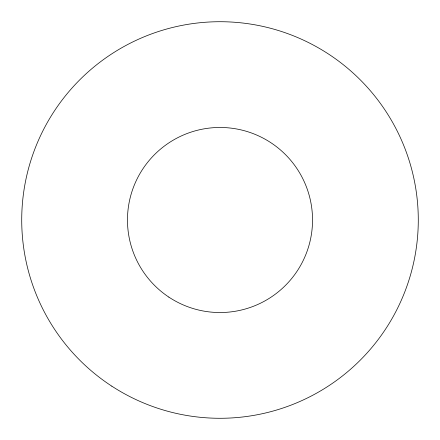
<?xml version="1.0" encoding="UTF-8"?>
<svg xmlns="http://www.w3.org/2000/svg" width="440" height="440" viewBox="0 0 440 440"><rect width="100%" height="100%" fill="white"/><g stroke="black" fill="none" stroke-linecap="round" stroke-linejoin="round"><path stroke-width="0.66" d="M111.832 386.177A198.281 198.281 0 0 0 418 230.588A198.281 198.281 0 0 0 130.168 43.236A198.281 198.281 0 0 0 111.832 386.177M168.861 297.116A92.532 92.532 0 0 0 312.356 225.731A92.532 92.532 0 0 0 178.788 137.154A92.532 92.532 0 0 0 168.861 297.116"/></g></svg>
